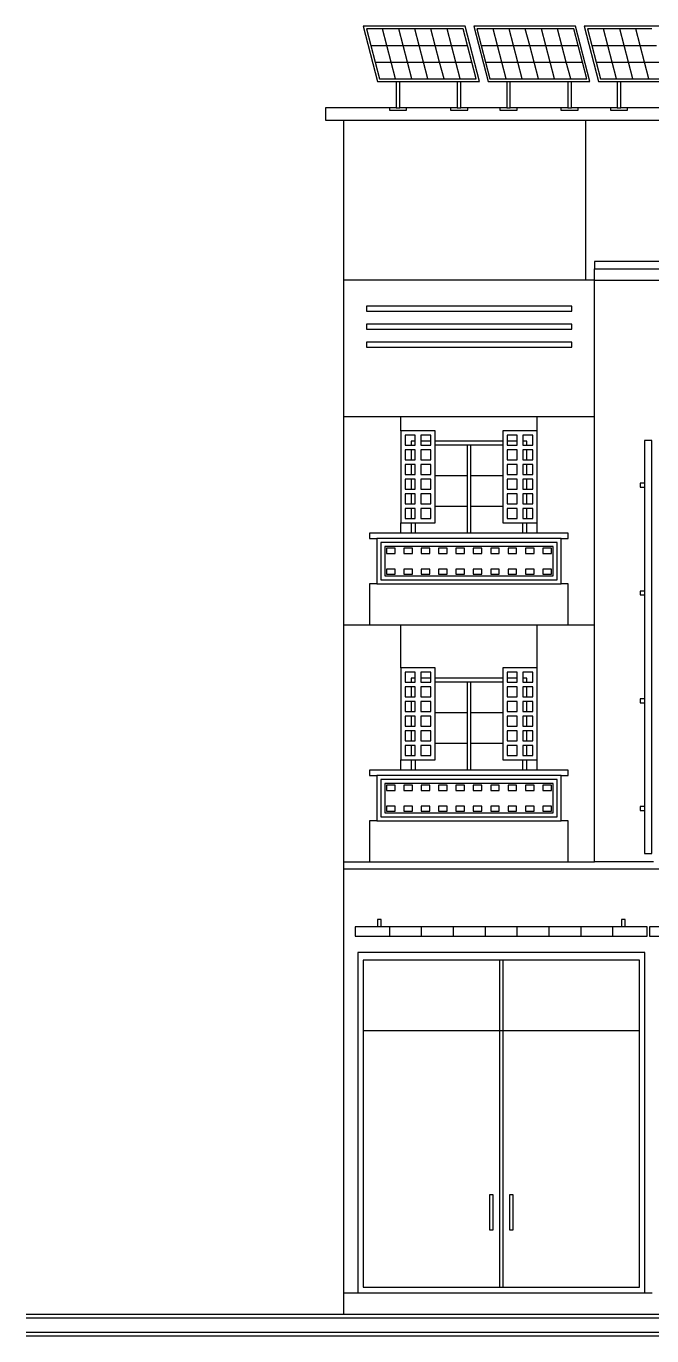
# Model space of a CAD drawing. Header units: inches. Extents: x 312.5 to 338.2, y 87.6 to 105.9.
# Drawn here: x 312.45 to 321.17, y 87.64 to 105.87 of the extents above; entities that cross this region are included whole.
import ezdxf

# ---------------------------------------------------------------- set-up
doc = ezdxf.new("R2010")
doc.units = ezdxf.units.IN
doc.header["$MEASUREMENT"] = 0
for name, color, linetype, lineweight in [('01_ORIGINAL_STRUCTURE', 7, 'Continuous', 25), ('02_ORIGINAL_OPENINGS', 7, 'Continuous', 25), ('03_PHOTOVOLTAIC', 7, 'Continuous', 25), ('04_SOLAR_SHADING', 7, 'Continuous', 25), ('05_PERFORATED_SCREENS', 7, 'Continuous', 25), ('06_BALCONY_RAILS', 7, 'Continuous', 25), ('07_MODERN_ENVELOPE', 7, 'Continuous', 25)]:
    doc.layers.add(name, color=color, linetype=linetype, lineweight=lineweight)

msp = doc.modelspace()

# ---------------------------------------------------------------- linework, layer by layer
at = {"layer": '01_ORIGINAL_STRUCTURE'}
for points in [[(317.48, 105.602), (317.419, 105.835)], [(317.705, 105.602), (317.644, 105.835)], [(317.93, 105.602), (317.869, 105.835)], [(318.154, 105.602), (318.094, 105.835)], [(318.379, 105.602), (318.319, 105.835)], [(319.02, 105.602), (318.959, 105.835)], [(319.245, 105.602), (319.184, 105.835)], [(319.47, 105.602), (319.409, 105.835)], [(319.695, 105.602), (319.634, 105.835)], [(319.919, 105.602), (319.859, 105.835)], [(320.56, 105.602), (320.499, 105.835)], [(320.785, 105.602), (320.724, 105.835)], [(321.01, 105.602), (320.949, 105.835)], [(317.99, 105.368), (317.93, 105.602)], [(318.215, 105.368), (318.154, 105.602)], [(318.44, 105.368), (318.379, 105.602)], [(318.665, 105.368), (318.604, 105.602)], [(319.081, 105.368), (319.02, 105.602)], [(319.305, 105.368), (319.245, 105.602)], [(319.53, 105.368), (319.47, 105.602)], [(319.755, 105.368), (319.695, 105.602)], [(319.98, 105.368), (319.919, 105.602)], [(320.335, 105.602), (320.396, 105.368)], [(320.621, 105.368), (320.56, 105.602)], [(320.846, 105.368), (320.785, 105.602)], [(321.07, 105.368), (321.01, 105.602)], [(317.601, 105.135), (317.541, 105.368)], [(317.826, 105.135), (317.765, 105.368)], [(318.051, 105.135), (317.99, 105.368)], [(318.276, 105.135), (318.215, 105.368)], [(318.501, 105.135), (318.44, 105.368)], [(319.141, 105.135), (319.081, 105.368)], [(319.366, 105.135), (319.305, 105.368)], [(319.591, 105.135), (319.53, 105.368)], [(319.816, 105.135), (319.755, 105.368)], [(320.041, 105.135), (319.98, 105.368)], [(320.681, 105.135), (320.621, 105.368)], [(320.906, 105.135), (320.846, 105.368)], [(321.131, 105.135), (321.07, 105.368)], [(316.875, 104.56), (316.875, 102.335)], [(316.875, 104.56), (320.254, 104.56)], [(320.254, 102.335), (320.254, 104.56)], [(320.254, 104.56), (329.625, 104.56)], [(320.375, 102.335), (320.375, 102.493)], [(320.254, 102.335), (316.875, 102.335)], [(320.375, 102.335), (320.254, 102.335)], [(320.375, 102.335), (322.749, 102.335)], [(316.875, 100.435), (316.875, 97.535)], [(316.875, 100.435), (317.675, 100.435)], [(317.675, 100.235), (317.675, 100.435)], [(317.675, 100.435), (319.575, 100.435)], [(319.575, 98.81), (319.575, 100.435)], [(319.575, 100.435), (320.375, 100.435)], [(320.375, 97.535), (320.375, 100.435)], [(317.675, 98.81), (317.675, 98.955)], [(316.875, 97.535), (316.875, 94.235)], [(316.875, 97.535), (317.239, 97.535)], [(317.239, 97.535), (317.675, 97.535)], [(317.675, 96.935), (317.675, 97.535)], [(317.675, 97.535), (319.575, 97.535)], [(319.575, 95.51), (319.575, 97.535)], [(319.575, 97.535), (320.007, 97.535)], [(320.007, 97.535), (320.375, 97.535)], [(320.375, 94.235), (320.375, 97.535)], [(317.675, 95.51), (317.675, 95.655)], [(316.875, 94.235), (317.239, 94.235)], [(316.875, 94.135), (316.875, 88.235)], [(316.875, 94.135), (334.375, 94.135)], [(317.239, 94.235), (320.007, 94.235)], [(320.007, 94.235), (320.375, 94.235)], [(316.875, 88.235), (316.875, 87.935)], [(316.875, 88.235), (317.074, 88.235)], [(317.074, 88.235), (321.074, 88.235)], [(321.074, 88.235), (321.175, 88.235)], [(312.453, 87.935), (316.875, 87.935)], [(316.875, 87.935), (334.375, 87.935)], [(312.453, 87.885), (338.2, 87.885)], [(312.453, 87.685), (338.2, 87.685)], [(312.453, 87.635), (338.2, 87.635)]]:
    msp.add_lwpolyline(points, dxfattribs=at)
at = {"layer": '02_ORIGINAL_OPENINGS'}
for points in [[(318.599, 100.035), (318.154, 100.035)], [(318.599, 100.035), (318.599, 99.615)], [(318.649, 100.035), (318.599, 100.035)], [(318.649, 99.615), (318.649, 100.035)], [(319.094, 100.035), (318.649, 100.035)], [(318.154, 99.615), (318.599, 99.615)], [(318.599, 99.615), (318.599, 99.185)], [(318.649, 99.185), (318.649, 99.615)], [(318.649, 99.615), (319.094, 99.615)], [(318.154, 99.185), (318.599, 99.185)], [(318.599, 99.185), (318.599, 98.81)], [(318.649, 98.81), (318.649, 99.185)], [(318.649, 99.185), (319.094, 99.185)], [(317.874, 98.955), (317.874, 98.81)], [(319.374, 98.81), (319.374, 98.955)], [(318.599, 98.81), (317.874, 98.81)], [(318.649, 98.81), (318.599, 98.81)], [(319.374, 98.81), (318.649, 98.81)], [(318.599, 96.735), (318.154, 96.735)], [(318.599, 96.735), (318.599, 96.315)], [(318.649, 96.735), (318.599, 96.735)], [(318.649, 96.315), (318.649, 96.735)], [(319.094, 96.735), (318.649, 96.735)], [(318.154, 96.315), (318.599, 96.315)], [(318.599, 96.315), (318.599, 95.885)], [(318.649, 95.885), (318.649, 96.315)], [(318.649, 96.315), (319.094, 96.315)], [(318.154, 95.885), (318.599, 95.885)], [(318.599, 95.885), (318.599, 95.51)], [(318.649, 95.51), (318.649, 95.885)], [(318.649, 95.885), (319.094, 95.885)], [(317.874, 95.655), (317.874, 95.51)], [(319.374, 95.51), (319.374, 95.655)], [(318.599, 95.51), (317.874, 95.51)], [(318.649, 95.51), (318.599, 95.51)], [(319.374, 95.51), (318.649, 95.51)], [(319.049, 92.867), (317.149, 92.867), (317.149, 91.884)], [(319.049, 92.867), (319.049, 91.884)], [(319.099, 92.867), (319.049, 92.867)], [(319.099, 91.884), (319.099, 92.867)], [(320.999, 91.884), (320.999, 92.867), (319.099, 92.867)], [(317.149, 91.884), (319.049, 91.884)], [(317.149, 91.884), (317.149, 88.31), (319.049, 88.31)], [(319.049, 91.884), (319.049, 88.31)], [(319.049, 91.884), (319.099, 91.884)], [(319.099, 88.31), (320.999, 88.31), (320.999, 91.884)], [(319.099, 88.31), (319.099, 91.884)], [(319.099, 91.884), (320.999, 91.884)], [(319.049, 88.31), (319.099, 88.31)]]:
    msp.add_lwpolyline(points, dxfattribs=at)
for points in [[(318.909, 89.11), (318.959, 89.11), (318.959, 89.6), (318.909, 89.6)], [(319.189, 89.11), (319.239, 89.11), (319.239, 89.6), (319.189, 89.6)]]:
    msp.add_lwpolyline(points, close=True, dxfattribs=at)
at = {"layer": '03_PHOTOVOLTAIC'}
for points in [[(318.511, 105.1), (318.77, 105.1), (318.57, 105.87), (317.15, 105.87), (317.35, 105.1), (317.609, 105.1)], [(317.419, 105.835), (317.195, 105.835), (317.255, 105.602)], [(317.644, 105.835), (317.419, 105.835)], [(317.869, 105.835), (317.644, 105.835)], [(318.094, 105.835), (317.869, 105.835)], [(318.319, 105.835), (318.094, 105.835)], [(318.604, 105.602), (318.543, 105.835), (318.319, 105.835)], [(320.051, 105.1), (320.31, 105.1), (320.11, 105.87), (318.69, 105.87), (318.89, 105.1), (319.149, 105.1)], [(318.959, 105.835), (318.735, 105.835), (318.795, 105.602)], [(319.184, 105.835), (318.959, 105.835)], [(319.409, 105.835), (319.184, 105.835)], [(319.634, 105.835), (319.409, 105.835)], [(319.859, 105.835), (319.634, 105.835)], [(320.144, 105.602), (320.084, 105.835), (319.859, 105.835)], [(321.591, 105.1), (321.85, 105.1), (321.65, 105.87), (320.23, 105.87), (320.43, 105.1), (320.689, 105.1)], [(320.499, 105.835), (320.274, 105.835), (320.335, 105.602)], [(320.724, 105.835), (320.499, 105.835)], [(320.949, 105.835), (320.724, 105.835)], [(321.174, 105.835), (320.949, 105.835)], [(317.255, 105.602), (317.48, 105.602)], [(317.255, 105.602), (317.316, 105.368)], [(317.48, 105.602), (317.705, 105.602)], [(317.541, 105.368), (317.48, 105.602)], [(317.705, 105.602), (317.93, 105.602)], [(317.765, 105.368), (317.705, 105.602)], [(317.93, 105.602), (318.154, 105.602)], [(318.154, 105.602), (318.379, 105.602)], [(318.379, 105.602), (318.604, 105.602)], [(318.795, 105.602), (319.02, 105.602)], [(318.795, 105.602), (318.856, 105.368)], [(319.02, 105.602), (319.245, 105.602)], [(319.245, 105.602), (319.47, 105.602)], [(319.47, 105.602), (319.695, 105.602)], [(319.695, 105.602), (319.919, 105.602)], [(319.919, 105.602), (320.144, 105.602)], [(320.205, 105.368), (320.144, 105.602)], [(320.335, 105.602), (320.56, 105.602)], [(320.56, 105.602), (320.785, 105.602)], [(320.785, 105.602), (321.01, 105.602)], [(321.01, 105.602), (321.235, 105.602)], [(317.316, 105.368), (317.541, 105.368)], [(317.316, 105.368), (317.377, 105.135), (317.601, 105.135)], [(317.541, 105.368), (317.765, 105.368)], [(317.765, 105.368), (317.99, 105.368)], [(317.99, 105.368), (318.215, 105.368)], [(318.215, 105.368), (318.44, 105.368)], [(318.44, 105.368), (318.665, 105.368)], [(318.501, 105.135), (318.726, 105.135), (318.665, 105.368)], [(318.856, 105.368), (319.081, 105.368)], [(318.856, 105.368), (318.916, 105.135), (319.141, 105.135)], [(319.081, 105.368), (319.305, 105.368)], [(319.305, 105.368), (319.53, 105.368)], [(319.53, 105.368), (319.755, 105.368)], [(319.755, 105.368), (319.98, 105.368)], [(319.98, 105.368), (320.205, 105.368)], [(320.041, 105.135), (320.265, 105.135), (320.205, 105.368)], [(320.396, 105.368), (320.621, 105.368)], [(320.396, 105.368), (320.457, 105.135), (320.681, 105.135)], [(320.621, 105.368), (320.846, 105.368)], [(320.846, 105.368), (321.07, 105.368)], [(321.07, 105.368), (321.295, 105.368)], [(317.601, 105.135), (317.826, 105.135)], [(317.609, 105.1), (317.609, 104.735)], [(317.609, 105.1), (317.659, 105.1)], [(317.659, 104.735), (317.659, 105.1)], [(317.659, 105.1), (318.461, 105.1)], [(317.826, 105.135), (318.051, 105.135)], [(318.051, 105.135), (318.276, 105.135)], [(318.276, 105.135), (318.501, 105.135)], [(318.461, 105.1), (318.461, 104.735)], [(318.461, 105.1), (318.511, 105.1)], [(318.511, 104.735), (318.511, 105.1)], [(319.141, 105.135), (319.366, 105.135)], [(319.149, 105.1), (319.149, 104.735)], [(319.149, 105.1), (319.199, 105.1)], [(319.199, 104.735), (319.199, 105.1)], [(319.199, 105.1), (320.001, 105.1)], [(319.366, 105.135), (319.591, 105.135)], [(319.591, 105.135), (319.816, 105.135)], [(319.816, 105.135), (320.041, 105.135)], [(320.001, 105.1), (320.001, 104.735)], [(320.001, 105.1), (320.051, 105.1)], [(320.051, 104.735), (320.051, 105.1)], [(320.681, 105.135), (320.906, 105.135)], [(320.689, 105.1), (320.689, 104.735)], [(320.689, 105.1), (320.739, 105.1)], [(320.739, 104.735), (320.739, 105.1)], [(320.739, 105.1), (321.541, 105.1)], [(320.906, 105.135), (321.131, 105.135)], [(321.131, 105.135), (321.356, 105.135)], [(317.609, 104.735), (317.514, 104.735)], [(317.514, 104.735), (317.514, 104.7), (317.754, 104.7), (317.754, 104.735)], [(317.609, 104.735), (317.659, 104.735)], [(317.754, 104.735), (317.659, 104.735)], [(318.461, 104.735), (318.366, 104.735)], [(318.366, 104.735), (318.366, 104.7), (318.606, 104.7), (318.606, 104.735)], [(318.461, 104.735), (318.511, 104.735)], [(318.606, 104.735), (318.511, 104.735)], [(319.149, 104.735), (319.054, 104.735)], [(319.054, 104.735), (319.054, 104.7), (319.294, 104.7), (319.294, 104.735)], [(319.149, 104.735), (319.199, 104.735)], [(319.294, 104.735), (319.199, 104.735)], [(320.001, 104.735), (319.906, 104.735)], [(319.906, 104.735), (319.906, 104.7), (320.146, 104.7), (320.146, 104.735)], [(320.001, 104.735), (320.051, 104.735)], [(320.146, 104.735), (320.051, 104.735)], [(320.689, 104.735), (320.594, 104.735)], [(320.594, 104.735), (320.594, 104.7), (320.834, 104.7), (320.834, 104.735)], [(320.689, 104.735), (320.739, 104.735)], [(320.834, 104.735), (320.739, 104.735)]]:
    msp.add_lwpolyline(points, dxfattribs=at)
at = {"layer": '04_SOLAR_SHADING'}
for points in [[(321.07, 94.95), (321.07, 94.35), (321.17, 94.35), (321.17, 100.1), (321.07, 100.1), (321.07, 99.505)], [(321.07, 99.505), (321.01, 99.505), (321.01, 99.45), (321.07, 99.45)], [(321.07, 99.505), (321.07, 99.45)], [(321.07, 99.45), (321.07, 98.005)], [(321.07, 98.005), (321.01, 98.005), (321.01, 97.95), (321.07, 97.95)], [(321.07, 98.005), (321.07, 97.95)], [(321.07, 97.95), (321.07, 96.505)], [(321.07, 96.505), (321.01, 96.505), (321.01, 96.45), (321.07, 96.45)], [(321.07, 96.505), (321.07, 96.45)], [(321.07, 96.45), (321.07, 95.005)], [(321.07, 95.005), (321.01, 95.005), (321.01, 94.95), (321.07, 94.95)], [(321.07, 95.005), (321.07, 94.95)], [(317.399, 93.33), (317.399, 93.43), (317.349, 93.43), (317.349, 93.33)], [(320.799, 93.33), (320.799, 93.43), (320.749, 93.43), (320.749, 93.33)], [(317.349, 93.33), (317.039, 93.33), (317.039, 93.2), (317.519, 93.2)], [(317.399, 93.33), (317.349, 93.33)], [(317.519, 93.33), (317.399, 93.33)], [(317.519, 93.2), (317.519, 93.33)], [(317.963, 93.33), (317.519, 93.33)], [(317.519, 93.2), (317.963, 93.2)], [(317.963, 93.2), (317.963, 93.33)], [(318.408, 93.33), (317.963, 93.33)], [(317.963, 93.2), (318.408, 93.2)], [(318.408, 93.2), (318.408, 93.33)], [(318.852, 93.33), (318.408, 93.33)], [(318.408, 93.2), (318.852, 93.2)], [(318.852, 93.2), (318.852, 93.33)], [(319.296, 93.33), (318.852, 93.33)], [(318.852, 93.2), (319.296, 93.2)], [(319.296, 93.2), (319.296, 93.33)], [(319.741, 93.33), (319.296, 93.33)], [(319.296, 93.2), (319.741, 93.2)], [(319.741, 93.2), (319.741, 93.33)], [(320.185, 93.33), (319.741, 93.33)], [(319.741, 93.2), (320.185, 93.2)], [(320.185, 93.2), (320.185, 93.33)], [(320.63, 93.33), (320.185, 93.33)], [(320.185, 93.2), (320.63, 93.2)], [(320.63, 93.2), (321.109, 93.2), (321.109, 93.33), (320.799, 93.33)], [(320.63, 93.2), (320.63, 93.33)], [(320.749, 93.33), (320.63, 93.33)], [(320.799, 93.33), (320.749, 93.33)], [(321.45, 93.33), (321.14, 93.33), (321.14, 93.2), (321.641, 93.2)]]:
    msp.add_lwpolyline(points, dxfattribs=at)
at = {"layer": '05_PERFORATED_SCREENS'}
for points in [[(317.675, 100.235), (317.674, 100.235), (317.674, 98.955), (317.675, 98.955)], [(318.154, 100.09), (318.154, 100.235), (317.675, 100.235)], [(317.874, 100.09), (317.874, 100.175), (317.734, 100.175), (317.734, 100.035), (317.819, 100.035)], [(318.094, 100.09), (318.094, 100.175), (317.954, 100.175), (317.954, 100.09)], [(319.429, 98.955), (319.574, 98.955), (319.574, 100.235), (319.094, 100.235), (319.094, 100.09)], [(319.294, 100.09), (319.294, 100.175), (319.154, 100.175), (319.154, 100.09)], [(319.429, 100.035), (319.514, 100.035), (319.514, 100.175), (319.374, 100.175), (319.374, 100.09)], [(317.819, 99.971), (317.734, 99.971), (317.734, 99.831), (317.819, 99.831)], [(317.819, 100.035), (317.874, 100.035), (317.874, 100.09)], [(317.819, 99.831), (317.874, 99.831), (317.874, 99.971), (317.819, 99.971)], [(317.954, 100.09), (317.954, 100.035), (318.094, 100.035), (318.094, 100.09)], [(318.154, 100.035), (318.154, 100.09)], [(318.154, 99.615), (318.154, 100.035)], [(319.094, 100.09), (319.094, 100.035)], [(319.094, 100.035), (319.094, 99.615)], [(319.154, 100.09), (319.154, 100.035), (319.294, 100.035), (319.294, 100.09)], [(319.374, 100.09), (319.374, 100.035), (319.429, 100.035)], [(319.429, 99.971), (319.374, 99.971), (319.374, 99.831), (319.429, 99.831)], [(319.429, 99.831), (319.514, 99.831), (319.514, 99.971), (319.429, 99.971)], [(317.819, 99.767), (317.734, 99.767), (317.734, 99.627), (317.819, 99.627)], [(317.819, 99.627), (317.874, 99.627), (317.874, 99.767), (317.819, 99.767)], [(319.429, 99.767), (319.374, 99.767), (319.374, 99.627), (319.429, 99.627)], [(319.429, 99.627), (319.514, 99.627), (319.514, 99.767), (319.429, 99.767)], [(318.154, 99.185), (318.154, 99.615)], [(319.094, 99.615), (319.094, 99.185)], [(317.819, 99.563), (317.734, 99.563), (317.734, 99.423), (317.819, 99.423)], [(317.819, 99.423), (317.874, 99.423), (317.874, 99.563), (317.819, 99.563)], [(319.429, 99.563), (319.374, 99.563), (319.374, 99.423), (319.429, 99.423)], [(319.429, 99.423), (319.514, 99.423), (319.514, 99.563), (319.429, 99.563)], [(317.819, 99.359), (317.734, 99.359), (317.734, 99.219), (317.819, 99.219)], [(317.819, 99.219), (317.874, 99.219), (317.874, 99.359), (317.819, 99.359)], [(319.429, 99.359), (319.374, 99.359), (319.374, 99.219), (319.429, 99.219)], [(319.429, 99.219), (319.514, 99.219), (319.514, 99.359), (319.429, 99.359)], [(317.819, 99.155), (317.734, 99.155), (317.734, 99.015), (317.819, 99.015)], [(317.819, 99.015), (317.874, 99.015), (317.874, 99.155), (317.819, 99.155)], [(317.874, 98.955), (318.154, 98.955), (318.154, 99.185)], [(319.094, 99.185), (319.094, 98.955), (319.374, 98.955)], [(319.429, 99.155), (319.374, 99.155), (319.374, 99.015), (319.429, 99.015)], [(319.429, 99.015), (319.514, 99.015), (319.514, 99.155), (319.429, 99.155)], [(317.675, 98.955), (317.819, 98.955)], [(317.819, 98.955), (317.874, 98.955)], [(319.374, 98.955), (319.429, 98.955)], [(317.675, 96.935), (317.674, 96.935), (317.674, 95.655), (317.675, 95.655)], [(318.154, 96.79), (318.154, 96.935), (317.675, 96.935)], [(317.874, 96.79), (317.874, 96.875), (317.734, 96.875), (317.734, 96.735), (317.819, 96.735)], [(318.094, 96.79), (318.094, 96.875), (317.954, 96.875), (317.954, 96.79)], [(319.429, 95.655), (319.574, 95.655), (319.574, 96.935), (319.094, 96.935), (319.094, 96.79)], [(319.294, 96.79), (319.294, 96.875), (319.154, 96.875), (319.154, 96.79)], [(319.429, 96.735), (319.514, 96.735), (319.514, 96.875), (319.374, 96.875), (319.374, 96.79)], [(317.819, 96.671), (317.734, 96.671), (317.734, 96.531), (317.819, 96.531)], [(317.819, 96.735), (317.874, 96.735), (317.874, 96.79)], [(317.819, 96.531), (317.874, 96.531), (317.874, 96.671), (317.819, 96.671)], [(317.954, 96.79), (317.954, 96.735), (318.094, 96.735), (318.094, 96.79)], [(318.154, 96.735), (318.154, 96.79)], [(318.154, 96.315), (318.154, 96.735)], [(319.094, 96.79), (319.094, 96.735)], [(319.094, 96.735), (319.094, 96.315)], [(319.154, 96.79), (319.154, 96.735), (319.294, 96.735), (319.294, 96.79)], [(319.374, 96.79), (319.374, 96.735), (319.429, 96.735)], [(319.429, 96.671), (319.374, 96.671), (319.374, 96.531), (319.429, 96.531)], [(319.429, 96.531), (319.514, 96.531), (319.514, 96.671), (319.429, 96.671)], [(317.819, 96.467), (317.734, 96.467), (317.734, 96.327), (317.819, 96.327)], [(317.819, 96.327), (317.874, 96.327), (317.874, 96.467), (317.819, 96.467)], [(319.429, 96.467), (319.374, 96.467), (319.374, 96.327), (319.429, 96.327)], [(319.429, 96.327), (319.514, 96.327), (319.514, 96.467), (319.429, 96.467)], [(318.154, 95.885), (318.154, 96.315)], [(319.094, 96.315), (319.094, 95.885)], [(317.819, 96.263), (317.734, 96.263), (317.734, 96.123), (317.819, 96.123)], [(317.819, 96.123), (317.874, 96.123), (317.874, 96.263), (317.819, 96.263)], [(319.429, 96.263), (319.374, 96.263), (319.374, 96.123), (319.429, 96.123)], [(319.429, 96.123), (319.514, 96.123), (319.514, 96.263), (319.429, 96.263)], [(317.819, 96.059), (317.734, 96.059), (317.734, 95.919), (317.819, 95.919)], [(317.819, 95.919), (317.874, 95.919), (317.874, 96.059), (317.819, 96.059)], [(319.429, 96.059), (319.374, 96.059), (319.374, 95.919), (319.429, 95.919)], [(319.429, 95.919), (319.514, 95.919), (319.514, 96.059), (319.429, 96.059)], [(317.819, 95.855), (317.734, 95.855), (317.734, 95.715), (317.819, 95.715)], [(317.819, 95.715), (317.874, 95.715), (317.874, 95.855), (317.819, 95.855)], [(317.874, 95.655), (318.154, 95.655), (318.154, 95.885)], [(319.094, 95.885), (319.094, 95.655), (319.374, 95.655)], [(319.429, 95.855), (319.374, 95.855), (319.374, 95.715), (319.429, 95.715)], [(319.429, 95.715), (319.514, 95.715), (319.514, 95.855), (319.429, 95.855)], [(317.675, 95.655), (317.819, 95.655)], [(317.819, 95.655), (317.874, 95.655)], [(319.374, 95.655), (319.429, 95.655)]]:
    msp.add_lwpolyline(points, dxfattribs=at)
for points in [[(317.954, 99.831), (318.094, 99.831), (318.094, 99.971), (317.954, 99.971)], [(319.154, 99.831), (319.294, 99.831), (319.294, 99.971), (319.154, 99.971)], [(317.954, 99.627), (318.094, 99.627), (318.094, 99.767), (317.954, 99.767)], [(319.154, 99.627), (319.294, 99.627), (319.294, 99.767), (319.154, 99.767)], [(317.954, 99.423), (318.094, 99.423), (318.094, 99.563), (317.954, 99.563)], [(319.154, 99.423), (319.294, 99.423), (319.294, 99.563), (319.154, 99.563)], [(317.954, 99.219), (318.094, 99.219), (318.094, 99.359), (317.954, 99.359)], [(319.154, 99.219), (319.294, 99.219), (319.294, 99.359), (319.154, 99.359)], [(317.954, 99.015), (318.094, 99.015), (318.094, 99.155), (317.954, 99.155)], [(319.154, 99.015), (319.294, 99.015), (319.294, 99.155), (319.154, 99.155)], [(317.954, 96.531), (318.094, 96.531), (318.094, 96.671), (317.954, 96.671)], [(319.154, 96.531), (319.294, 96.531), (319.294, 96.671), (319.154, 96.671)], [(317.954, 96.327), (318.094, 96.327), (318.094, 96.467), (317.954, 96.467)], [(319.154, 96.327), (319.294, 96.327), (319.294, 96.467), (319.154, 96.467)], [(317.954, 96.123), (318.094, 96.123), (318.094, 96.263), (317.954, 96.263)], [(319.154, 96.123), (319.294, 96.123), (319.294, 96.263), (319.154, 96.263)], [(317.954, 95.919), (318.094, 95.919), (318.094, 96.059), (317.954, 96.059)], [(319.154, 95.919), (319.294, 95.919), (319.294, 96.059), (319.154, 96.059)], [(317.954, 95.715), (318.094, 95.715), (318.094, 95.855), (317.954, 95.855)], [(319.154, 95.715), (319.294, 95.715), (319.294, 95.855), (319.154, 95.855)]]:
    msp.add_lwpolyline(points, close=True, dxfattribs=at)
at = {"layer": '06_BALCONY_RAILS'}
for points in [[(317.339, 98.735), (317.339, 98.105)], [(319.907, 98.735), (317.339, 98.735)], [(319.907, 98.105), (319.907, 98.735)], [(317.339, 98.105), (319.907, 98.105)], [(317.339, 95.435), (317.339, 94.805)], [(319.907, 95.435), (317.339, 95.435)], [(319.907, 94.805), (319.907, 95.435)], [(317.339, 94.805), (319.907, 94.805)]]:
    msp.add_lwpolyline(points, dxfattribs=at)
for points in [[(317.394, 98.16), (319.852, 98.16), (319.852, 98.68), (317.394, 98.68)], [(317.449, 98.215), (319.797, 98.215), (319.797, 98.625), (317.449, 98.625)], [(317.474, 98.53), (317.594, 98.53), (317.594, 98.6), (317.474, 98.6)], [(317.716, 98.53), (317.836, 98.53), (317.836, 98.6), (317.716, 98.6)], [(317.958, 98.53), (318.078, 98.53), (318.078, 98.6), (317.958, 98.6)], [(318.2, 98.53), (318.32, 98.53), (318.32, 98.6), (318.2, 98.6)], [(318.442, 98.53), (318.562, 98.53), (318.562, 98.6), (318.442, 98.6)], [(318.684, 98.53), (318.804, 98.53), (318.804, 98.6), (318.684, 98.6)], [(318.926, 98.53), (319.046, 98.53), (319.046, 98.6), (318.926, 98.6)], [(319.168, 98.53), (319.288, 98.53), (319.288, 98.6), (319.168, 98.6)], [(319.41, 98.53), (319.53, 98.53), (319.53, 98.6), (319.41, 98.6)], [(319.652, 98.53), (319.772, 98.53), (319.772, 98.6), (319.652, 98.6)], [(317.474, 98.24), (317.594, 98.24), (317.594, 98.31), (317.474, 98.31)], [(317.716, 98.24), (317.836, 98.24), (317.836, 98.31), (317.716, 98.31)], [(317.958, 98.24), (318.078, 98.24), (318.078, 98.31), (317.958, 98.31)], [(318.2, 98.24), (318.32, 98.24), (318.32, 98.31), (318.2, 98.31)], [(318.442, 98.24), (318.562, 98.24), (318.562, 98.31), (318.442, 98.31)], [(318.684, 98.24), (318.804, 98.24), (318.804, 98.31), (318.684, 98.31)], [(318.926, 98.24), (319.046, 98.24), (319.046, 98.31), (318.926, 98.31)], [(319.168, 98.24), (319.288, 98.24), (319.288, 98.31), (319.168, 98.31)], [(319.41, 98.24), (319.53, 98.24), (319.53, 98.31), (319.41, 98.31)], [(319.652, 98.24), (319.772, 98.24), (319.772, 98.31), (319.652, 98.31)], [(317.394, 94.86), (319.852, 94.86), (319.852, 95.38), (317.394, 95.38)], [(317.449, 94.915), (319.797, 94.915), (319.797, 95.325), (317.449, 95.325)], [(317.474, 95.23), (317.594, 95.23), (317.594, 95.3), (317.474, 95.3)], [(317.716, 95.23), (317.836, 95.23), (317.836, 95.3), (317.716, 95.3)], [(317.958, 95.23), (318.078, 95.23), (318.078, 95.3), (317.958, 95.3)], [(318.2, 95.23), (318.32, 95.23), (318.32, 95.3), (318.2, 95.3)], [(318.442, 95.23), (318.562, 95.23), (318.562, 95.3), (318.442, 95.3)], [(318.684, 95.23), (318.804, 95.23), (318.804, 95.3), (318.684, 95.3)], [(318.926, 95.23), (319.046, 95.23), (319.046, 95.3), (318.926, 95.3)], [(319.168, 95.23), (319.288, 95.23), (319.288, 95.3), (319.168, 95.3)], [(319.41, 95.23), (319.53, 95.23), (319.53, 95.3), (319.41, 95.3)], [(319.652, 95.23), (319.772, 95.23), (319.772, 95.3), (319.652, 95.3)], [(317.474, 94.94), (317.594, 94.94), (317.594, 95.01), (317.474, 95.01)], [(317.716, 94.94), (317.836, 94.94), (317.836, 95.01), (317.716, 95.01)], [(317.958, 94.94), (318.078, 94.94), (318.078, 95.01), (317.958, 95.01)], [(318.2, 94.94), (318.32, 94.94), (318.32, 95.01), (318.2, 95.01)], [(318.442, 94.94), (318.562, 94.94), (318.562, 95.01), (318.442, 95.01)], [(318.684, 94.94), (318.804, 94.94), (318.804, 95.01), (318.684, 95.01)], [(318.926, 94.94), (319.046, 94.94), (319.046, 95.01), (318.926, 95.01)], [(319.168, 94.94), (319.288, 94.94), (319.288, 95.01), (319.168, 95.01)], [(319.41, 94.94), (319.53, 94.94), (319.53, 95.01), (319.41, 95.01)], [(319.652, 94.94), (319.772, 94.94), (319.772, 95.01), (319.652, 95.01)]]:
    msp.add_lwpolyline(points, close=True, dxfattribs=at)
at = {"layer": '07_MODERN_ENVELOPE'}
for points in [[(317.514, 104.735), (316.623, 104.735), (316.623, 104.56), (316.875, 104.56)], [(318.366, 104.735), (317.754, 104.735)], [(319.054, 104.735), (318.606, 104.735)], [(319.906, 104.735), (319.294, 104.735)], [(320.594, 104.735), (320.146, 104.735)], [(321.446, 104.735), (320.834, 104.735)], [(322.749, 102.593), (320.375, 102.593), (320.375, 102.493)], [(320.375, 102.493), (322.749, 102.493)], [(316.875, 102.335), (316.875, 100.435)], [(320.375, 100.435), (320.375, 102.335)], [(317.874, 100.09), (317.819, 100.09), (317.819, 100.035)], [(317.819, 99.971), (317.819, 99.831)], [(318.094, 100.09), (317.954, 100.09)], [(319.094, 100.09), (318.154, 100.09)], [(319.294, 100.09), (319.154, 100.09)], [(319.429, 100.035), (319.429, 100.09), (319.374, 100.09)], [(319.429, 99.831), (319.429, 99.971)], [(317.819, 99.767), (317.819, 99.627)], [(319.429, 99.627), (319.429, 99.767)], [(317.819, 99.563), (317.819, 99.423)], [(319.429, 99.423), (319.429, 99.563)], [(317.819, 99.359), (317.819, 99.219)], [(319.429, 99.219), (319.429, 99.359)], [(317.819, 99.155), (317.819, 99.015)], [(319.429, 99.015), (319.429, 99.155)], [(317.819, 98.955), (317.819, 98.81)], [(319.429, 98.81), (319.429, 98.955)], [(317.675, 98.81), (317.239, 98.81), (317.239, 98.735), (317.339, 98.735)], [(317.819, 98.81), (317.675, 98.81)], [(317.874, 98.81), (317.819, 98.81)], [(319.429, 98.81), (319.374, 98.81)], [(319.575, 98.81), (319.429, 98.81)], [(319.907, 98.735), (320.007, 98.735), (320.007, 98.81), (319.575, 98.81)], [(317.339, 98.105), (317.239, 98.105), (317.239, 97.535)], [(320.007, 97.535), (320.007, 98.105), (319.907, 98.105)], [(317.874, 96.79), (317.819, 96.79), (317.819, 96.735)], [(317.819, 96.671), (317.819, 96.531)], [(318.094, 96.79), (317.954, 96.79)], [(319.094, 96.79), (318.154, 96.79)], [(319.294, 96.79), (319.154, 96.79)], [(319.429, 96.735), (319.429, 96.79), (319.374, 96.79)], [(319.429, 96.531), (319.429, 96.671)], [(317.819, 96.467), (317.819, 96.327)], [(319.429, 96.327), (319.429, 96.467)], [(317.819, 96.263), (317.819, 96.123)], [(319.429, 96.123), (319.429, 96.263)], [(317.819, 96.059), (317.819, 95.919)], [(319.429, 95.919), (319.429, 96.059)], [(317.819, 95.855), (317.819, 95.715)], [(319.429, 95.715), (319.429, 95.855)], [(317.819, 95.655), (317.819, 95.51)], [(319.429, 95.51), (319.429, 95.655)], [(317.675, 95.51), (317.239, 95.51), (317.239, 95.435), (317.339, 95.435)], [(317.819, 95.51), (317.675, 95.51)], [(317.874, 95.51), (317.819, 95.51)], [(319.429, 95.51), (319.374, 95.51)], [(319.575, 95.51), (319.429, 95.51)], [(319.907, 95.435), (320.007, 95.435), (320.007, 95.51), (319.575, 95.51)], [(317.339, 94.805), (317.239, 94.805), (317.239, 94.235)], [(320.007, 94.235), (320.007, 94.805), (319.907, 94.805)], [(316.875, 94.235), (316.875, 94.135)], [(321.194, 94.235), (320.375, 94.235)], [(321.074, 88.235), (321.074, 92.97), (317.074, 92.97), (317.074, 88.235)]]:
    msp.add_lwpolyline(points, dxfattribs=at)
for points in [[(317.195, 101.9), (320.055, 101.9), (320.055, 101.97), (317.195, 101.97)], [(317.195, 101.65), (320.055, 101.65), (320.055, 101.72), (317.195, 101.72)], [(317.195, 101.4), (320.055, 101.4), (320.055, 101.47), (317.195, 101.47)]]:
    msp.add_lwpolyline(points, close=True, dxfattribs=at)

doc.saveas('drawing.dxf')
